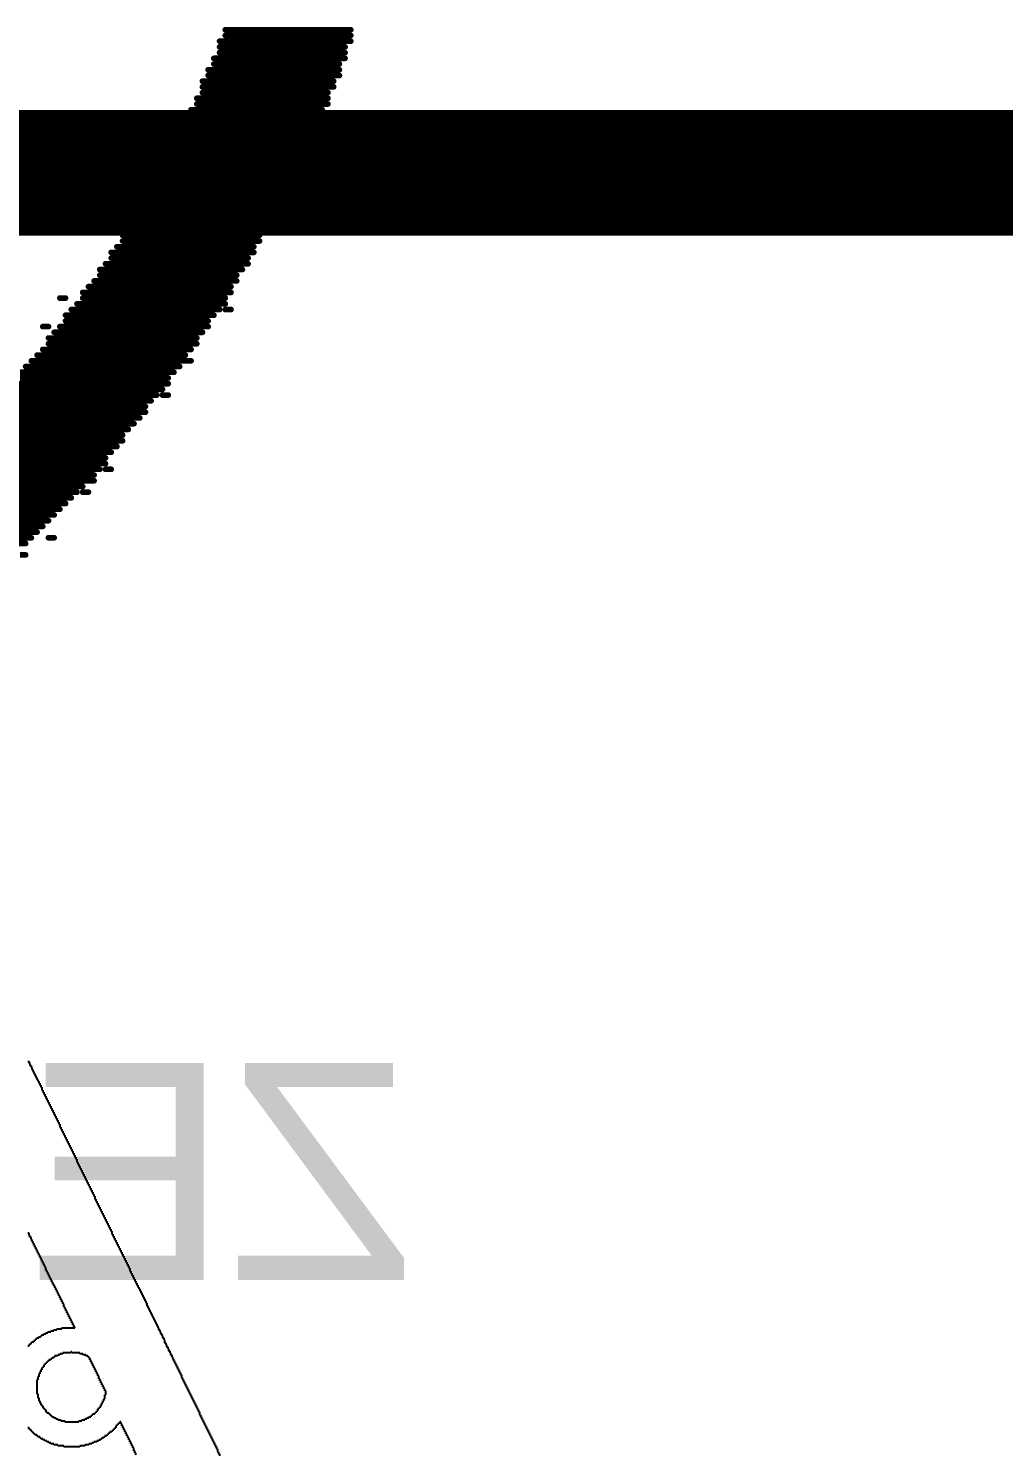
# Model space of a CAD drawing. Header units: inches. Extents: x -0.3 to 9.9, y -0.4 to 5.
# Drawn here: x 2.3385 to 2.5094, y 1.1684 to 1.4182 of the extents above; entities that cross this region are included whole.
import ezdxf

# ---------------------------------------------------------------- set-up
doc = ezdxf.new("R2010")
doc.units = ezdxf.units.IN
doc.header["$MEASUREMENT"] = 0
for name, color, linetype in [('Bottom Overlay', 54, 'Continuous'), ('Top Layer', 1, 'Continuous'), ('Top Overlay', 2, 'Continuous')]:
    doc.layers.add(name, color=color, linetype=linetype)
doc.styles.add('Arial', font='', dxfattribs={"height": 0.2})
doc.styles.get('Arial').set_extended_font_data('Arial')

msp = doc.modelspace()

# ---------------------------------------------------------------- linework, layer by layer
at = {"layer": 'Bottom Overlay', "const_width": 0.001}
for points in [[(2.372, 1.416), (2.395, 1.416)], [(2.373, 1.418), (2.395, 1.418)], [(2.373, 1.417), (2.395, 1.417)], [(2.372, 1.415), (2.394, 1.415)], [(2.372, 1.414), (2.394, 1.414)], [(2.37, 1.411), (2.393, 1.411)], [(2.371, 1.413), (2.394, 1.413)], [(2.371, 1.412), (2.393, 1.412)], [(2.369, 1.409), (2.392, 1.409)], [(2.37, 1.41), (2.393, 1.41)], [(2.368, 1.406), (2.391, 1.406)], [(2.369, 1.408), (2.392, 1.408)], [(2.369, 1.407), (2.391, 1.407)], [(2.367, 1.404), (2.39, 1.404)], [(2.368, 1.405), (2.391, 1.405)], [(2.366, 1.402), (2.389, 1.402)], [(2.366, 1.401), (2.389, 1.401)], [(2.367, 1.403), (2.39, 1.403)], [(2.365, 1.4), (2.388, 1.4)], [(2.365, 1.399), (2.389, 1.399)], [(2.362, 1.398), (2.363, 1.398)], [(2.364, 1.398), (2.387, 1.398)], [(2.364, 1.397), (2.388, 1.397)], [(2.362, 1.394), (2.386, 1.394)], [(2.363, 1.396), (2.386, 1.396)], [(2.363, 1.395), (2.386, 1.395)], [(2.361, 1.392), (2.385, 1.392)], [(2.362, 1.393), (2.385, 1.393)], [(2.358, 1.389), (2.383, 1.389)], [(2.359, 1.391), (2.36, 1.391)], [(2.36, 1.39), (2.384, 1.39)], [(2.361, 1.391), (2.385, 1.391)], [(2.384, 1.389), (2.385, 1.389)], [(2.358, 1.387), (2.382, 1.387)], [(2.359, 1.388), (2.383, 1.388)], [(2.356, 1.384), (2.38, 1.384)], [(2.357, 1.385), (2.381, 1.385)], [(2.358, 1.386), (2.382, 1.386)], [(2.353, 1.383), (2.354, 1.383)], [(2.355, 1.382), (2.379, 1.382)], [(2.356, 1.383), (2.38, 1.383)], [(2.353, 1.379), (2.378, 1.379)], [(2.354, 1.38), (2.378, 1.38)], [(2.355, 1.381), (2.379, 1.381)], [(2.352, 1.377), (2.377, 1.377)], [(2.353, 1.378), (2.377, 1.378)], [(2.35, 1.374), (2.375, 1.374)], [(2.351, 1.376), (2.376, 1.376)], [(2.351, 1.375), (2.375, 1.375)], [(2.348, 1.372), (2.374, 1.372)], [(2.349, 1.373), (2.374, 1.373)], [(2.344, 1.371), (2.345, 1.371)], [(2.346, 1.369), (2.372, 1.369)], [(2.347, 1.37), (2.373, 1.37)], [(2.348, 1.371), (2.373, 1.371)], [(2.373, 1.369), (2.374, 1.369)], [(2.345, 1.368), (2.371, 1.368)], [(2.345, 1.367), (2.37, 1.367)], [(2.341, 1.366), (2.342, 1.366)], [(2.342, 1.364), (2.368, 1.364)], [(2.343, 1.365), (2.369, 1.365)], [(2.344, 1.366), (2.37, 1.366)], [(2.341, 1.362), (2.367, 1.362)], [(2.342, 1.363), (2.368, 1.363)], [(2.338, 1.359), (2.365, 1.359)], [(2.339, 1.36), (2.367, 1.36)], [(2.34, 1.361), (2.366, 1.361)], [(2.337, 1.358), (2.364, 1.358)], [(2.337, 1.357), (2.363, 1.357)], [(2.334, 1.354), (2.361, 1.354)], [(2.335, 1.355), (2.362, 1.355)], [(2.336, 1.356), (2.363, 1.356)], [(2.362, 1.354), (2.363, 1.354)], [(2.332, 1.352), (2.359, 1.352)], [(2.333, 1.353), (2.36, 1.353)], [(2.329, 1.349), (2.357, 1.349)], [(2.33, 1.35), (2.358, 1.35)], [(2.331, 1.351), (2.359, 1.351)], [(2.327, 1.347), (2.355, 1.347)], [(2.328, 1.348), (2.356, 1.348)], [(2.324, 1.344), (2.353, 1.344)], [(2.325, 1.345), (2.354, 1.345)], [(2.326, 1.346), (2.355, 1.346)], [(2.322, 1.342), (2.352, 1.342)], [(2.323, 1.343), (2.352, 1.343)], [(2.319, 1.339), (2.35, 1.339)], [(2.32, 1.34), (2.35, 1.34)], [(2.321, 1.341), (2.351, 1.341)], [(2.352, 1.341), (2.353, 1.341)], [(2.317, 1.337), (2.347, 1.337)], [(2.318, 1.338), (2.348, 1.338)], [(2.348, 1.337), (2.349, 1.337)], [(2.313, 1.334), (2.344, 1.334)], [(2.315, 1.336), (2.346, 1.336)], [(2.315, 1.335), (2.345, 1.335)], [(2.311, 1.332), (2.342, 1.332)], [(2.312, 1.333), (2.343, 1.333)], [(2.307, 1.329), (2.339, 1.329)], [(2.308, 1.33), (2.34, 1.33)], [(2.31, 1.331), (2.341, 1.331)], [(2.342, 1.329), (2.343, 1.329)], [(2.306, 1.328), (2.338, 1.328)], [(2.337, 1.326), (2.338, 1.326)]]:
    msp.add_lwpolyline(points, dxfattribs=at)
at = {"layer": 'Bottom Overlay', "const_width": 0.0005}
for points in [[(2.37175, 1.416, 1), (2.37225, 1.416, 1)], [(2.37275, 1.418, 1), (2.37325, 1.418, 1)], [(2.37275, 1.417, 1), (2.37325, 1.417, 1)], [(2.39475, 1.418, 1), (2.39525, 1.418, 1)], [(2.39475, 1.417, 1), (2.39525, 1.417, 1)], [(2.39475, 1.416, 1), (2.39525, 1.416, 1)], [(2.37175, 1.415, 1), (2.37225, 1.415, 1)], [(2.37175, 1.414, 1), (2.37225, 1.414, 1)], [(2.39375, 1.415, 1), (2.39425, 1.415, 1)], [(2.39375, 1.414, 1), (2.39425, 1.414, 1)], [(2.36975, 1.411, 1), (2.37025, 1.411, 1)], [(2.37075, 1.413, 1), (2.37125, 1.413, 1)], [(2.37075, 1.412, 1), (2.37125, 1.412, 1)], [(2.39275, 1.412, 1), (2.39325, 1.412, 1)], [(2.39275, 1.411, 1), (2.39325, 1.411, 1)], [(2.39375, 1.413, 1), (2.39425, 1.413, 1)], [(2.36875, 1.409, 1), (2.36925, 1.409, 1)], [(2.36975, 1.41, 1), (2.37025, 1.41, 1)], [(2.39175, 1.409, 1), (2.39225, 1.409, 1)], [(2.39275, 1.41, 1), (2.39325, 1.41, 1)], [(2.36775, 1.406, 1), (2.36825, 1.406, 1)], [(2.36875, 1.408, 1), (2.36925, 1.408, 1)], [(2.36875, 1.407, 1), (2.36925, 1.407, 1)], [(2.39075, 1.407, 1), (2.39125, 1.407, 1)], [(2.39075, 1.406, 1), (2.39125, 1.406, 1)], [(2.39175, 1.408, 1), (2.39225, 1.408, 1)], [(2.36675, 1.404, 1), (2.36725, 1.404, 1)], [(2.36775, 1.405, 1), (2.36825, 1.405, 1)], [(2.38975, 1.404, 1), (2.39025, 1.404, 1)], [(2.39075, 1.405, 1), (2.39125, 1.405, 1)], [(2.36575, 1.402, 1), (2.36625, 1.402, 1)], [(2.36575, 1.401, 1), (2.36625, 1.401, 1)], [(2.36675, 1.403, 1), (2.36725, 1.403, 1)], [(2.38875, 1.402, 1), (2.38925, 1.402, 1)], [(2.38875, 1.401, 1), (2.38925, 1.401, 1)], [(2.38975, 1.403, 1), (2.39025, 1.403, 1)], [(2.36475, 1.4, 1), (2.36525, 1.4, 1)], [(2.36475, 1.399, 1), (2.36525, 1.399, 1)], [(2.38775, 1.4, 1), (2.38825, 1.4, 1)], [(2.38875, 1.399, 1), (2.38925, 1.399, 1)], [(2.36175, 1.398, 1), (2.36225, 1.398, 1)], [(2.36275, 1.398, 1), (2.36325, 1.398, 1)], [(2.36375, 1.398, 1), (2.36425, 1.398, 1)], [(2.36375, 1.397, 1), (2.36425, 1.397, 1)], [(2.38675, 1.398, 1), (2.38725, 1.398, 1)], [(2.38775, 1.397, 1), (2.38825, 1.397, 1)], [(2.36175, 1.394, 1), (2.36225, 1.394, 1)], [(2.36275, 1.396, 1), (2.36325, 1.396, 1)], [(2.36275, 1.395, 1), (2.36325, 1.395, 1)], [(2.38575, 1.396, 1), (2.38625, 1.396, 1)], [(2.38575, 1.395, 1), (2.38625, 1.395, 1)], [(2.38575, 1.394, 1), (2.38625, 1.394, 1)], [(2.36075, 1.392, 1), (2.36125, 1.392, 1)], [(2.36175, 1.393, 1), (2.36225, 1.393, 1)], [(2.38475, 1.393, 1), (2.38525, 1.393, 1)], [(2.38475, 1.392, 1), (2.38525, 1.392, 1)], [(2.35775, 1.389, 1), (2.35825, 1.389, 1)], [(2.35875, 1.391, 1), (2.35925, 1.391, 1)], [(2.35975, 1.391, 1), (2.36025, 1.391, 1)], [(2.35975, 1.39, 1), (2.36025, 1.39, 1)], [(2.36075, 1.391, 1), (2.36125, 1.391, 1)], [(2.38275, 1.389, 1), (2.38325, 1.389, 1)], [(2.38375, 1.39, 1), (2.38425, 1.39, 1)], [(2.38375, 1.389, 1), (2.38425, 1.389, 1)], [(2.38475, 1.391, 1), (2.38525, 1.391, 1)], [(2.38475, 1.389, 1), (2.38525, 1.389, 1)], [(2.35775, 1.387, 1), (2.35825, 1.387, 1)], [(2.35875, 1.388, 1), (2.35925, 1.388, 1)], [(2.38175, 1.387, 1), (2.38225, 1.387, 1)], [(2.38275, 1.388, 1), (2.38325, 1.388, 1)], [(2.35575, 1.384, 1), (2.35625, 1.384, 1)], [(2.35675, 1.385, 1), (2.35725, 1.385, 1)], [(2.35775, 1.386, 1), (2.35825, 1.386, 1)], [(2.37975, 1.384, 1), (2.38025, 1.384, 1)], [(2.38075, 1.385, 1), (2.38125, 1.385, 1)], [(2.38175, 1.386, 1), (2.38225, 1.386, 1)], [(2.35275, 1.383, 1), (2.35325, 1.383, 1)], [(2.35375, 1.383, 1), (2.35425, 1.383, 1)], [(2.35475, 1.382, 1), (2.35525, 1.382, 1)], [(2.35575, 1.383, 1), (2.35625, 1.383, 1)], [(2.37875, 1.382, 1), (2.37925, 1.382, 1)], [(2.37975, 1.383, 1), (2.38025, 1.383, 1)], [(2.35275, 1.379, 1), (2.35325, 1.379, 1)], [(2.35375, 1.38, 1), (2.35425, 1.38, 1)], [(2.35475, 1.381, 1), (2.35525, 1.381, 1)], [(2.37775, 1.38, 1), (2.37825, 1.38, 1)], [(2.37775, 1.379, 1), (2.37825, 1.379, 1)], [(2.37875, 1.381, 1), (2.37925, 1.381, 1)], [(2.35175, 1.377, 1), (2.35225, 1.377, 1)], [(2.35275, 1.378, 1), (2.35325, 1.378, 1)], [(2.37675, 1.378, 1), (2.37725, 1.378, 1)], [(2.37675, 1.377, 1), (2.37725, 1.377, 1)], [(2.34975, 1.374, 1), (2.35025, 1.374, 1)], [(2.35075, 1.376, 1), (2.35125, 1.376, 1)], [(2.35075, 1.375, 1), (2.35125, 1.375, 1)], [(2.37475, 1.375, 1), (2.37525, 1.375, 1)], [(2.37475, 1.374, 1), (2.37525, 1.374, 1)], [(2.37575, 1.376, 1), (2.37625, 1.376, 1)], [(2.34775, 1.372, 1), (2.34825, 1.372, 1)], [(2.34875, 1.373, 1), (2.34925, 1.373, 1)], [(2.37375, 1.373, 1), (2.37425, 1.373, 1)], [(2.37375, 1.372, 1), (2.37425, 1.372, 1)], [(2.34375, 1.371, 1), (2.34425, 1.371, 1)], [(2.34475, 1.371, 1), (2.34525, 1.371, 1)], [(2.34575, 1.369, 1), (2.34625, 1.369, 1)], [(2.34675, 1.37, 1), (2.34725, 1.37, 1)], [(2.34775, 1.371, 1), (2.34825, 1.371, 1)], [(2.37175, 1.369, 1), (2.37225, 1.369, 1)], [(2.37275, 1.371, 1), (2.37325, 1.371, 1)], [(2.37275, 1.37, 1), (2.37325, 1.37, 1)], [(2.37275, 1.369, 1), (2.37325, 1.369, 1)], [(2.37375, 1.369, 1), (2.37425, 1.369, 1)], [(2.34475, 1.368, 1), (2.34525, 1.368, 1)], [(2.34475, 1.367, 1), (2.34525, 1.367, 1)], [(2.36975, 1.367, 1), (2.37025, 1.367, 1)], [(2.37075, 1.368, 1), (2.37125, 1.368, 1)], [(2.34075, 1.366, 1), (2.34125, 1.366, 1)], [(2.34175, 1.366, 1), (2.34225, 1.366, 1)], [(2.34175, 1.364, 1), (2.34225, 1.364, 1)], [(2.34275, 1.365, 1), (2.34325, 1.365, 1)], [(2.34375, 1.366, 1), (2.34425, 1.366, 1)], [(2.36775, 1.364, 1), (2.36825, 1.364, 1)], [(2.36875, 1.365, 1), (2.36925, 1.365, 1)], [(2.36975, 1.366, 1), (2.37025, 1.366, 1)], [(2.34075, 1.362, 1), (2.34125, 1.362, 1)], [(2.34175, 1.363, 1), (2.34225, 1.363, 1)], [(2.36675, 1.362, 1), (2.36725, 1.362, 1)], [(2.36775, 1.363, 1), (2.36825, 1.363, 1)], [(2.33775, 1.359, 1), (2.33825, 1.359, 1)], [(2.33875, 1.36, 1), (2.33925, 1.36, 1)], [(2.33975, 1.361, 1), (2.34025, 1.361, 1)], [(2.36475, 1.359, 1), (2.36525, 1.359, 1)], [(2.36575, 1.361, 1), (2.36625, 1.361, 1)], [(2.36675, 1.36, 1), (2.36725, 1.36, 1)], [(2.36275, 1.357, 1), (2.36325, 1.357, 1)], [(2.36375, 1.358, 1), (2.36425, 1.358, 1)], [(2.36075, 1.354, 1), (2.36125, 1.354, 1)], [(2.36175, 1.355, 1), (2.36225, 1.355, 1)], [(2.36175, 1.354, 1), (2.36225, 1.354, 1)], [(2.36275, 1.356, 1), (2.36325, 1.356, 1)], [(2.36275, 1.354, 1), (2.36325, 1.354, 1)], [(2.35875, 1.352, 1), (2.35925, 1.352, 1)], [(2.35975, 1.353, 1), (2.36025, 1.353, 1)], [(2.35675, 1.349, 1), (2.35725, 1.349, 1)], [(2.35775, 1.35, 1), (2.35825, 1.35, 1)], [(2.35875, 1.351, 1), (2.35925, 1.351, 1)], [(2.35475, 1.347, 1), (2.35525, 1.347, 1)], [(2.35575, 1.348, 1), (2.35625, 1.348, 1)], [(2.35275, 1.344, 1), (2.35325, 1.344, 1)], [(2.35375, 1.345, 1), (2.35425, 1.345, 1)], [(2.35475, 1.346, 1), (2.35525, 1.346, 1)], [(2.35175, 1.343, 1), (2.35225, 1.343, 1)], [(2.35175, 1.342, 1), (2.35225, 1.342, 1)], [(2.34975, 1.34, 1), (2.35025, 1.34, 1)], [(2.34975, 1.339, 1), (2.35025, 1.339, 1)], [(2.35075, 1.341, 1), (2.35125, 1.341, 1)], [(2.35175, 1.341, 1), (2.35225, 1.341, 1)], [(2.35275, 1.341, 1), (2.35325, 1.341, 1)], [(2.34675, 1.337, 1), (2.34725, 1.337, 1)], [(2.34775, 1.338, 1), (2.34825, 1.338, 1)], [(2.34775, 1.337, 1), (2.34825, 1.337, 1)], [(2.34875, 1.337, 1), (2.34925, 1.337, 1)], [(2.34375, 1.334, 1), (2.34425, 1.334, 1)], [(2.34475, 1.335, 1), (2.34525, 1.335, 1)], [(2.34575, 1.336, 1), (2.34625, 1.336, 1)], [(2.34175, 1.332, 1), (2.34225, 1.332, 1)], [(2.34275, 1.333, 1), (2.34325, 1.333, 1)], [(2.33875, 1.329, 1), (2.33925, 1.329, 1)], [(2.33975, 1.33, 1), (2.34025, 1.33, 1)], [(2.34075, 1.331, 1), (2.34125, 1.331, 1)], [(2.34175, 1.329, 1), (2.34225, 1.329, 1)], [(2.34275, 1.329, 1), (2.34325, 1.329, 1)], [(2.33775, 1.328, 1), (2.33825, 1.328, 1)], [(2.33775, 1.326, 1), (2.33825, 1.326, 1)]]:
    msp.add_lwpolyline(points, format="xyb", close=True, dxfattribs=at)
at = {"layer": 'Top Layer', "const_width": 0.022}
msp.add_lwpolyline([(2.21782, 1.39295), (2.545, 1.39295)], dxfattribs=at)
at = {"layer": 'Top Overlay'}
for p, q in [((2.33841, 1.23727), (2.33859, 1.23727)), ((2.33859, 1.23727), (2.33859, 1.23692)), ((2.33859, 1.23692), (2.33876, 1.23692)), ((2.33876, 1.23692), (2.33876, 1.23657)), ((2.33876, 1.23657), (2.33894, 1.23657)), ((2.33894, 1.23657), (2.33894, 1.23622)), ((2.33894, 1.23622), (2.33911, 1.23622)), ((2.33911, 1.23622), (2.33911, 1.23587)), ((2.33911, 1.23587), (2.33928, 1.23587)), ((2.33928, 1.23587), (2.33928, 1.23552)), ((2.33928, 1.23552), (2.33946, 1.23552)), ((2.33946, 1.23552), (2.33946, 1.23517)), ((2.33946, 1.23517), (2.33963, 1.23517)), ((2.33963, 1.23517), (2.33963, 1.23482)), ((2.33963, 1.23482), (2.33981, 1.23482)), ((2.33981, 1.23482), (2.33981, 1.23447)), ((2.33981, 1.23447), (2.33998, 1.23447)), ((2.33998, 1.23447), (2.33998, 1.23412)), ((2.33998, 1.23412), (2.34016, 1.23412)), ((2.34016, 1.23412), (2.34016, 1.23378)), ((2.34016, 1.23378), (2.34033, 1.23378)), ((2.34033, 1.23378), (2.34033, 1.23343)), ((2.34033, 1.23343), (2.34051, 1.23343)), ((2.34051, 1.23343), (2.34051, 1.23308)), ((2.34051, 1.23308), (2.34068, 1.23308)), ((2.34068, 1.23308), (2.34068, 1.23273)), ((2.34068, 1.23273), (2.34086, 1.23273)), ((2.34086, 1.23273), (2.34086, 1.2322)), ((2.34086, 1.2322), (2.34103, 1.2322)), ((2.34103, 1.2322), (2.34103, 1.23185)), ((2.34103, 1.23185), (2.34121, 1.23185)), ((2.34121, 1.23185), (2.34121, 1.2315)), ((2.34121, 1.2315), (2.34138, 1.2315)), ((2.34138, 1.2315), (2.34138, 1.23115)), ((2.34138, 1.23115), (2.34156, 1.23115)), ((2.34156, 1.23115), (2.34156, 1.2308)), ((2.34156, 1.2308), (2.34173, 1.2308)), ((2.34173, 1.2308), (2.34173, 1.23045)), ((2.34173, 1.23045), (2.34191, 1.23045)), ((2.34191, 1.23045), (2.34191, 1.2301)), ((2.34191, 1.2301), (2.34208, 1.2301)), ((2.34208, 1.2301), (2.34208, 1.22975)), ((2.34208, 1.22975), (2.34226, 1.22975)), ((2.34226, 1.22975), (2.34226, 1.2294)), ((2.34226, 1.2294), (2.34243, 1.2294)), ((2.34243, 1.2294), (2.34243, 1.22905)), ((2.34243, 1.22905), (2.34261, 1.22905)), ((2.34261, 1.22905), (2.34261, 1.2287)), ((2.34261, 1.2287), (2.34278, 1.2287)), ((2.34278, 1.2287), (2.34278, 1.22835)), ((2.34278, 1.22835), (2.34296, 1.22835)), ((2.34296, 1.22835), (2.34296, 1.228)), ((2.34296, 1.228), (2.34313, 1.228)), ((2.34313, 1.228), (2.34313, 1.22765)), ((2.34313, 1.22765), (2.34331, 1.22765)), ((2.34331, 1.22765), (2.34331, 1.2273)), ((2.34331, 1.2273), (2.34348, 1.2273)), ((2.34348, 1.2273), (2.34348, 1.22695)), ((2.34348, 1.22695), (2.34366, 1.22695)), ((2.34366, 1.22695), (2.34366, 1.2266)), ((2.34366, 1.2266), (2.34383, 1.2266)), ((2.34383, 1.2266), (2.34383, 1.22625)), ((2.34383, 1.22625), (2.34401, 1.22625)), ((2.34401, 1.22625), (2.34401, 1.22573)), ((2.34401, 1.22573), (2.34418, 1.22573)), ((2.34418, 1.22573), (2.34418, 1.22538)), ((2.34418, 1.22538), (2.34436, 1.22538)), ((2.34436, 1.22538), (2.34436, 1.22503)), ((2.34436, 1.22503), (2.34453, 1.22503)), ((2.34453, 1.22503), (2.34453, 1.22468)), ((2.34453, 1.22468), (2.34471, 1.22468)), ((2.34471, 1.22468), (2.34471, 1.22433)), ((2.34471, 1.22433), (2.34488, 1.22433)), ((2.34488, 1.22433), (2.34488, 1.22398)), ((2.34488, 1.22398), (2.34506, 1.22398)), ((2.34506, 1.22398), (2.34506, 1.22363)), ((2.34506, 1.22363), (2.34523, 1.22363)), ((2.34523, 1.22363), (2.34523, 1.22328)), ((2.34523, 1.22328), (2.34541, 1.22328)), ((2.34541, 1.22328), (2.34541, 1.22293)), ((2.34541, 1.22293), (2.34558, 1.22293)), ((2.34558, 1.22293), (2.34558, 1.22258)), ((2.34558, 1.22258), (2.34576, 1.22258)), ((2.34576, 1.22258), (2.34576, 1.22223)), ((2.34576, 1.22223), (2.34593, 1.22223)), ((2.34593, 1.22223), (2.34593, 1.22188)), ((2.34593, 1.22188), (2.34611, 1.22188)), ((2.34611, 1.22188), (2.34611, 1.22153)), ((2.34611, 1.22153), (2.34628, 1.22153)), ((2.34628, 1.22153), (2.34628, 1.22118)), ((2.34628, 1.22118), (2.34646, 1.22118)), ((2.34646, 1.22118), (2.34646, 1.22083)), ((2.34646, 1.22083), (2.34663, 1.22083)), ((2.34663, 1.22083), (2.34663, 1.22048)), ((2.34663, 1.22048), (2.34681, 1.22048)), ((2.34681, 1.22048), (2.34681, 1.22013)), ((2.34681, 1.22013), (2.34698, 1.22013)), ((2.34698, 1.22013), (2.34698, 1.21961)), ((2.34698, 1.21961), (2.34716, 1.21961)), ((2.34716, 1.21961), (2.34716, 1.21926)), ((2.34716, 1.21926), (2.34733, 1.21926)), ((2.34733, 1.21926), (2.34733, 1.21891)), ((2.34733, 1.21891), (2.34751, 1.21891)), ((2.34751, 1.21891), (2.34751, 1.21856)), ((2.34751, 1.21856), (2.34768, 1.21856)), ((2.34768, 1.21856), (2.34768, 1.21821)), ((2.34768, 1.21821), (2.34786, 1.21821)), ((2.34786, 1.21821), (2.34786, 1.21786)), ((2.34786, 1.21786), (2.34803, 1.21786)), ((2.34803, 1.21786), (2.34803, 1.21751)), ((2.34803, 1.21751), (2.3482, 1.21751)), ((2.3482, 1.21751), (2.3482, 1.21716)), ((2.3482, 1.21716), (2.34838, 1.21716)), ((2.34838, 1.21716), (2.34838, 1.21681)), ((2.34838, 1.21681), (2.34855, 1.21681)), ((2.34855, 1.21681), (2.34855, 1.21646)), ((2.34855, 1.21646), (2.34873, 1.21646)), ((2.34873, 1.21646), (2.34873, 1.21611)), ((2.34873, 1.21611), (2.3489, 1.21611)), ((2.3489, 1.21611), (2.3489, 1.21576)), ((2.3489, 1.21576), (2.34908, 1.21576)), ((2.34908, 1.21576), (2.34908, 1.21541)), ((2.34908, 1.21541), (2.34925, 1.21541)), ((2.34925, 1.21541), (2.34925, 1.21506)), ((2.34925, 1.21506), (2.34943, 1.21506)), ((2.34943, 1.21506), (2.34943, 1.21471)), ((2.34943, 1.21471), (2.3496, 1.21471)), ((2.3496, 1.21471), (2.3496, 1.21436)), ((2.3496, 1.21436), (2.34978, 1.21436)), ((2.34978, 1.21436), (2.34978, 1.21401)), ((2.34978, 1.21401), (2.34995, 1.21401)), ((2.34995, 1.21401), (2.34995, 1.21366)), ((2.34995, 1.21366), (2.35013, 1.21366)), ((2.35013, 1.21366), (2.35013, 1.21314)), ((2.35013, 1.21314), (2.3503, 1.21314)), ((2.3503, 1.21314), (2.3503, 1.21279)), ((2.3503, 1.21279), (2.35048, 1.21279)), ((2.35048, 1.21279), (2.35048, 1.21244)), ((2.35048, 1.21244), (2.35065, 1.21244)), ((2.35065, 1.21244), (2.35065, 1.21209)), ((2.35065, 1.21209), (2.35083, 1.21209)), ((2.35083, 1.21209), (2.35083, 1.21174)), ((2.35083, 1.21174), (2.351, 1.21174)), ((2.351, 1.21174), (2.351, 1.21139)), ((2.351, 1.21139), (2.35118, 1.21139)), ((2.35118, 1.21139), (2.35118, 1.21104)), ((2.35118, 1.21104), (2.35135, 1.21104)), ((2.35135, 1.21104), (2.35135, 1.21069)), ((2.35135, 1.21069), (2.35153, 1.21069)), ((2.35153, 1.21069), (2.35153, 1.21034)), ((2.35153, 1.21034), (2.3517, 1.21034)), ((2.3517, 1.21034), (2.3517, 1.20999)), ((2.3517, 1.20999), (2.35188, 1.20999)), ((2.35188, 1.20999), (2.35188, 1.20964)), ((2.35188, 1.20964), (2.35205, 1.20964)), ((2.35205, 1.20964), (2.35205, 1.20929)), ((2.35205, 1.20929), (2.35223, 1.20929)), ((2.35223, 1.20929), (2.35223, 1.20894)), ((2.33859, 1.20719), (2.33841, 1.20719)), ((2.33859, 1.20684), (2.33859, 1.20719)), ((2.33876, 1.20684), (2.33859, 1.20684)), ((2.33876, 1.20649), (2.33876, 1.20684)), ((2.35223, 1.20894), (2.3524, 1.20894)), ((2.3524, 1.20894), (2.3524, 1.20859)), ((2.3524, 1.20859), (2.35258, 1.20859)), ((2.35258, 1.20859), (2.35258, 1.20824)), ((2.35258, 1.20824), (2.35275, 1.20824)), ((2.35275, 1.20824), (2.35275, 1.20789)), ((2.35275, 1.20789), (2.35293, 1.20789)), ((2.35293, 1.20789), (2.35293, 1.20754)), ((2.35293, 1.20754), (2.3531, 1.20754)), ((2.3531, 1.20754), (2.3531, 1.20701)), ((2.3531, 1.20701), (2.35328, 1.20701)), ((2.35328, 1.20701), (2.35328, 1.20667)), ((2.35328, 1.20667), (2.35345, 1.20667)), ((2.35345, 1.20667), (2.35345, 1.20632)), ((2.33894, 1.20649), (2.33876, 1.20649)), ((2.33894, 1.20614), (2.33894, 1.20649)), ((2.33911, 1.20614), (2.33894, 1.20614)), ((2.33911, 1.20579), (2.33911, 1.20614)), ((2.33928, 1.20579), (2.33911, 1.20579)), ((2.33928, 1.20544), (2.33928, 1.20579)), ((2.33946, 1.20544), (2.33928, 1.20544)), ((2.33946, 1.20509), (2.33946, 1.20544)), ((2.33963, 1.20509), (2.33946, 1.20509)), ((2.33963, 1.20474), (2.33963, 1.20509)), ((2.33981, 1.20474), (2.33963, 1.20474)), ((2.33981, 1.20439), (2.33981, 1.20474)), ((2.33998, 1.20439), (2.33981, 1.20439)), ((2.33998, 1.20404), (2.33998, 1.20439)), ((2.35345, 1.20632), (2.35363, 1.20632)), ((2.35363, 1.20632), (2.35363, 1.20597)), ((2.35363, 1.20597), (2.3538, 1.20597)), ((2.3538, 1.20597), (2.3538, 1.20562)), ((2.3538, 1.20562), (2.35398, 1.20562)), ((2.35398, 1.20562), (2.35398, 1.20527)), ((2.35398, 1.20527), (2.35415, 1.20527)), ((2.35415, 1.20527), (2.35415, 1.20492)), ((2.35415, 1.20492), (2.35433, 1.20492)), ((2.35433, 1.20492), (2.35433, 1.20457)), ((2.35433, 1.20457), (2.3545, 1.20457)), ((2.3545, 1.20457), (2.3545, 1.20422)), ((2.3545, 1.20422), (2.35468, 1.20422)), ((2.35468, 1.20422), (2.35468, 1.20387)), ((2.34016, 1.20404), (2.33998, 1.20404)), ((2.34016, 1.20369), (2.34016, 1.20404)), ((2.34033, 1.20369), (2.34016, 1.20369)), ((2.34033, 1.20334), (2.34033, 1.20369)), ((2.34051, 1.20334), (2.34033, 1.20334)), ((2.34051, 1.20299), (2.34051, 1.20334)), ((2.34068, 1.20299), (2.34051, 1.20299)), ((2.34068, 1.20264), (2.34068, 1.20299)), ((2.34086, 1.20264), (2.34068, 1.20264)), ((2.34086, 1.20229), (2.34086, 1.20264)), ((2.34103, 1.20229), (2.34086, 1.20229)), ((2.34103, 1.20194), (2.34103, 1.20229)), ((2.34121, 1.20194), (2.34103, 1.20194)), ((2.34121, 1.20159), (2.34121, 1.20194)), ((2.35468, 1.20387), (2.35485, 1.20387)), ((2.35485, 1.20387), (2.35485, 1.20352)), ((2.35485, 1.20352), (2.35503, 1.20352)), ((2.35503, 1.20352), (2.35503, 1.20317)), ((2.35503, 1.20317), (2.3552, 1.20317)), ((2.3552, 1.20317), (2.3552, 1.20282)), ((2.3552, 1.20282), (2.35538, 1.20282)), ((2.35538, 1.20282), (2.35538, 1.20247)), ((2.35538, 1.20247), (2.35555, 1.20247)), ((2.35555, 1.20247), (2.35555, 1.20212)), ((2.35555, 1.20212), (2.35573, 1.20212)), ((2.35573, 1.20212), (2.35573, 1.20177)), ((2.35573, 1.20177), (2.3559, 1.20177)), ((2.3559, 1.20177), (2.3559, 1.20142)), ((2.34138, 1.20159), (2.34121, 1.20159)), ((2.34138, 1.20124), (2.34138, 1.20159)), ((2.34156, 1.20124), (2.34138, 1.20124)), ((2.34156, 1.20072), (2.34156, 1.20124)), ((2.34173, 1.20072), (2.34156, 1.20072)), ((2.34173, 1.20037), (2.34173, 1.20072)), ((2.34191, 1.20037), (2.34173, 1.20037)), ((2.34191, 1.20002), (2.34191, 1.20037)), ((2.34208, 1.20002), (2.34191, 1.20002)), ((2.34208, 1.19967), (2.34208, 1.20002)), ((2.34226, 1.19967), (2.34208, 1.19967)), ((2.34226, 1.19932), (2.34226, 1.19967)), ((2.34243, 1.19932), (2.34226, 1.19932)), ((2.34243, 1.19897), (2.34243, 1.19932)), ((2.3559, 1.20142), (2.35608, 1.20142)), ((2.35608, 1.20142), (2.35608, 1.20107)), ((2.35608, 1.20107), (2.35625, 1.20107)), ((2.35625, 1.20107), (2.35625, 1.20054)), ((2.35625, 1.20054), (2.35643, 1.20054)), ((2.35643, 1.20054), (2.35643, 1.20019)), ((2.35643, 1.20019), (2.3566, 1.20019)), ((2.3566, 1.20019), (2.3566, 1.19984)), ((2.3566, 1.19984), (2.35678, 1.19984)), ((2.35678, 1.19984), (2.35678, 1.19949)), ((2.35678, 1.19949), (2.35695, 1.19949)), ((2.35695, 1.19949), (2.35695, 1.19914)), ((2.35695, 1.19914), (2.35712, 1.19914)), ((2.35712, 1.19914), (2.35712, 1.19879)), ((2.34261, 1.19897), (2.34243, 1.19897)), ((2.34261, 1.19862), (2.34261, 1.19897)), ((2.34278, 1.19862), (2.34261, 1.19862)), ((2.34278, 1.19827), (2.34278, 1.19862)), ((2.34296, 1.19827), (2.34278, 1.19827)), ((2.34296, 1.19792), (2.34296, 1.19827)), ((2.34313, 1.19792), (2.34296, 1.19792)), ((2.34313, 1.19757), (2.34313, 1.19792)), ((2.34331, 1.19757), (2.34313, 1.19757)), ((2.34331, 1.19722), (2.34331, 1.19757)), ((2.34348, 1.19722), (2.34331, 1.19722)), ((2.34348, 1.19687), (2.34348, 1.19722)), ((2.34366, 1.19687), (2.34348, 1.19687)), ((2.34366, 1.19652), (2.34366, 1.19687)), ((2.35712, 1.19879), (2.3573, 1.19879)), ((2.3573, 1.19879), (2.3573, 1.19844)), ((2.3573, 1.19844), (2.35747, 1.19844)), ((2.35747, 1.19844), (2.35747, 1.19809)), ((2.35747, 1.19809), (2.35765, 1.19809)), ((2.35765, 1.19809), (2.35765, 1.19774)), ((2.35765, 1.19774), (2.35782, 1.19774)), ((2.35782, 1.19774), (2.35782, 1.1974)), ((2.35782, 1.1974), (2.358, 1.1974)), ((2.358, 1.1974), (2.358, 1.19705)), ((2.358, 1.19705), (2.35817, 1.19705)), ((2.35817, 1.19705), (2.35817, 1.1967)), ((2.35817, 1.1967), (2.35835, 1.1967)), ((2.35835, 1.1967), (2.35835, 1.19635)), ((2.34383, 1.19652), (2.34366, 1.19652)), ((2.34383, 1.19617), (2.34383, 1.19652)), ((2.34401, 1.19617), (2.34383, 1.19617)), ((2.34401, 1.19582), (2.34401, 1.19617)), ((2.34418, 1.19582), (2.34401, 1.19582)), ((2.34418, 1.19547), (2.34418, 1.19582)), ((2.34436, 1.19547), (2.34418, 1.19547)), ((2.34436, 1.19512), (2.34436, 1.19547)), ((2.34453, 1.19512), (2.34436, 1.19512)), ((2.34453, 1.19477), (2.34453, 1.19512)), ((2.34471, 1.19477), (2.34453, 1.19477)), ((2.34471, 1.19425), (2.34471, 1.19477)), ((2.34488, 1.19425), (2.34471, 1.19425)), ((2.34488, 1.1939), (2.34488, 1.19425)), ((2.35835, 1.19635), (2.35852, 1.19635)), ((2.35852, 1.19635), (2.35852, 1.196)), ((2.35852, 1.196), (2.3587, 1.196)), ((2.3587, 1.196), (2.3587, 1.19565)), ((2.3587, 1.19565), (2.35887, 1.19565)), ((2.35887, 1.19565), (2.35887, 1.1953)), ((2.35887, 1.1953), (2.35905, 1.1953)), ((2.35905, 1.1953), (2.35905, 1.19495)), ((2.35905, 1.19495), (2.35922, 1.19495)), ((2.35922, 1.19495), (2.35922, 1.19442)), ((2.35922, 1.19442), (2.3594, 1.19442)), ((2.3594, 1.19442), (2.3594, 1.19407)), ((2.34506, 1.1939), (2.34488, 1.1939)), ((2.34506, 1.19355), (2.34506, 1.1939)), ((2.34523, 1.19355), (2.34506, 1.19355)), ((2.34523, 1.1932), (2.34523, 1.19355)), ((2.34541, 1.1932), (2.34523, 1.1932)), ((2.34541, 1.19285), (2.34541, 1.1932)), ((2.34558, 1.19285), (2.34541, 1.19285)), ((2.34558, 1.1925), (2.34558, 1.19285)), ((2.34576, 1.1925), (2.34558, 1.1925)), ((2.34576, 1.19215), (2.34576, 1.1925)), ((2.34593, 1.19215), (2.34576, 1.19215)), ((2.34593, 1.1918), (2.34593, 1.19215)), ((2.34611, 1.1918), (2.34593, 1.1918)), ((2.34611, 1.19145), (2.34611, 1.1918)), ((2.3594, 1.19407), (2.35957, 1.19407)), ((2.35957, 1.19407), (2.35957, 1.19372)), ((2.35957, 1.19372), (2.35975, 1.19372)), ((2.35975, 1.19372), (2.35975, 1.19337)), ((2.35975, 1.19337), (2.35992, 1.19337)), ((2.35992, 1.19337), (2.35992, 1.19302)), ((2.35992, 1.19302), (2.3601, 1.19302)), ((2.3601, 1.19302), (2.3601, 1.19267)), ((2.3601, 1.19267), (2.36027, 1.19267)), ((2.36027, 1.19267), (2.36027, 1.19232)), ((2.36027, 1.19232), (2.36045, 1.19232)), ((2.36045, 1.19232), (2.36045, 1.19197)), ((2.36045, 1.19197), (2.36062, 1.19197)), ((2.36062, 1.19197), (2.36062, 1.19162)), ((2.34068, 1.189), (2.34068, 1.18917)), ((2.34068, 1.18917), (2.34086, 1.18917)), ((2.34086, 1.18917), (2.34086, 1.18935)), ((2.34086, 1.18935), (2.34121, 1.18935)), ((2.34121, 1.18935), (2.34121, 1.18952)), ((2.34121, 1.18952), (2.34156, 1.18952)), ((2.34156, 1.18952), (2.34156, 1.1897)), ((2.34156, 1.1897), (2.34191, 1.1897)), ((2.34191, 1.1897), (2.34191, 1.18987)), ((2.34191, 1.18987), (2.34243, 1.18987)), ((2.34243, 1.18987), (2.34243, 1.19005)), ((2.34243, 1.19005), (2.34296, 1.19005)), ((2.34296, 1.19005), (2.34296, 1.19022)), ((2.34296, 1.19022), (2.34348, 1.19022)), ((2.34348, 1.19022), (2.34348, 1.1904)), ((2.34348, 1.1904), (2.34436, 1.1904)), ((2.34436, 1.1904), (2.34436, 1.19057)), ((2.34436, 1.19057), (2.34663, 1.19057)), ((2.34628, 1.19145), (2.34611, 1.19145)), ((2.34628, 1.1911), (2.34628, 1.19145)), ((2.34646, 1.1911), (2.34628, 1.1911)), ((2.34646, 1.19075), (2.34646, 1.1911)), ((2.34663, 1.19075), (2.34646, 1.19075)), ((2.34663, 1.19057), (2.34663, 1.19075)), ((2.36062, 1.19162), (2.3608, 1.19162)), ((2.3608, 1.19162), (2.3608, 1.19127)), ((2.3608, 1.19127), (2.36097, 1.19127)), ((2.36097, 1.19127), (2.36097, 1.19092)), ((2.36097, 1.19092), (2.36115, 1.19092)), ((2.36115, 1.19092), (2.36115, 1.19057)), ((2.36115, 1.19057), (2.36132, 1.19057)), ((2.36132, 1.19057), (2.36132, 1.19022)), ((2.36132, 1.19022), (2.3615, 1.19022)), ((2.3615, 1.19022), (2.3615, 1.18987)), ((2.3615, 1.18987), (2.36167, 1.18987)), ((2.36167, 1.18987), (2.36167, 1.18952)), ((2.36167, 1.18952), (2.36185, 1.18952)), ((2.36185, 1.18952), (2.36185, 1.18917)), ((2.36185, 1.18917), (2.36202, 1.18917)), ((2.36202, 1.18917), (2.36202, 1.18882)), ((2.33841, 1.18743), (2.33859, 1.18743)), ((2.33859, 1.18743), (2.33859, 1.1876)), ((2.33859, 1.1876), (2.33876, 1.1876)), ((2.33876, 1.1876), (2.33876, 1.18778)), ((2.33876, 1.18778), (2.33894, 1.18778)), ((2.33894, 1.18778), (2.33894, 1.18795)), ((2.33894, 1.18795), (2.33911, 1.18795)), ((2.33911, 1.18795), (2.33911, 1.18813)), ((2.33911, 1.18813), (2.33946, 1.18813)), ((2.33946, 1.18813), (2.33946, 1.1883)), ((2.33946, 1.1883), (2.33963, 1.1883)), ((2.33963, 1.1883), (2.33963, 1.18847)), ((2.33963, 1.18847), (2.33981, 1.18847)), ((2.33981, 1.18847), (2.33981, 1.18865)), ((2.33981, 1.18865), (2.33998, 1.18865)), ((2.33998, 1.18865), (2.33998, 1.18882)), ((2.33998, 1.18882), (2.34033, 1.18882)), ((2.34033, 1.18882), (2.34033, 1.189)), ((2.34033, 1.189), (2.34068, 1.189)), ((2.36202, 1.18882), (2.3622, 1.18882)), ((2.3622, 1.18882), (2.3622, 1.18847)), ((2.3622, 1.18847), (2.36237, 1.18847)), ((2.36237, 1.18847), (2.36237, 1.18795)), ((2.36237, 1.18795), (2.36255, 1.18795)), ((2.36255, 1.18795), (2.36255, 1.1876)), ((2.36255, 1.1876), (2.36272, 1.1876)), ((2.36272, 1.1876), (2.36272, 1.18725)), ((2.36272, 1.18725), (2.3629, 1.18725)), ((2.3629, 1.18725), (2.3629, 1.1869)), ((2.3629, 1.1869), (2.36307, 1.1869)), ((2.36307, 1.1869), (2.36307, 1.18655)), ((2.34156, 1.18428), (2.34138, 1.18428)), ((2.34138, 1.18428), (2.34138, 1.1841)), ((2.34173, 1.18445), (2.34156, 1.18445)), ((2.34156, 1.18445), (2.34156, 1.18428)), ((2.34191, 1.18463), (2.34173, 1.18463)), ((2.34173, 1.18463), (2.34173, 1.18445)), ((2.34208, 1.1848), (2.34191, 1.1848)), ((2.34191, 1.1848), (2.34191, 1.18463)), ((2.34243, 1.18498), (2.34208, 1.18498)), ((2.34208, 1.18498), (2.34208, 1.1848)), ((2.34261, 1.18515), (2.34243, 1.18515)), ((2.34243, 1.18515), (2.34243, 1.18498)), ((2.34296, 1.18533), (2.34261, 1.18533)), ((2.34261, 1.18533), (2.34261, 1.18515)), ((2.34313, 1.1855), (2.34296, 1.1855)), ((2.34296, 1.1855), (2.34296, 1.18533)), ((2.34366, 1.18568), (2.34313, 1.18568)), ((2.34313, 1.18568), (2.34313, 1.1855)), ((2.34401, 1.18585), (2.34366, 1.18585)), ((2.34366, 1.18585), (2.34366, 1.18568)), ((2.34453, 1.18603), (2.34401, 1.18603)), ((2.34401, 1.18603), (2.34401, 1.18585)), ((2.34593, 1.1862), (2.34453, 1.1862)), ((2.34453, 1.1862), (2.34453, 1.18603)), ((2.34611, 1.18638), (2.34593, 1.18638)), ((2.34593, 1.18638), (2.34593, 1.1862)), ((2.34611, 1.1862), (2.34611, 1.18638)), ((2.34751, 1.1862), (2.34611, 1.1862)), ((2.34751, 1.18603), (2.34751, 1.1862)), ((2.34803, 1.18603), (2.34751, 1.18603)), ((2.34803, 1.18585), (2.34803, 1.18603)), ((2.34855, 1.18585), (2.34803, 1.18585)), ((2.34855, 1.18568), (2.34855, 1.18585)), ((2.3489, 1.18568), (2.34855, 1.18568)), ((2.3489, 1.1855), (2.3489, 1.18568)), ((2.34908, 1.1855), (2.3489, 1.1855)), ((2.34908, 1.18533), (2.34908, 1.1855)), ((2.34925, 1.18533), (2.34908, 1.18533)), ((2.34925, 1.18498), (2.34925, 1.18533)), ((2.34943, 1.18498), (2.34925, 1.18498)), ((2.34943, 1.18463), (2.34943, 1.18498)), ((2.3496, 1.18463), (2.34943, 1.18463)), ((2.3496, 1.18428), (2.3496, 1.18463)), ((2.34978, 1.18428), (2.3496, 1.18428)), ((2.34978, 1.18393), (2.34978, 1.18428)), ((2.36307, 1.18655), (2.36325, 1.18655)), ((2.36325, 1.18655), (2.36325, 1.1862)), ((2.36325, 1.1862), (2.36342, 1.1862)), ((2.36342, 1.1862), (2.36342, 1.18585)), ((2.36342, 1.18585), (2.3636, 1.18585)), ((2.3636, 1.18585), (2.3636, 1.1855)), ((2.3636, 1.1855), (2.36377, 1.1855)), ((2.36377, 1.1855), (2.36377, 1.18515)), ((2.36377, 1.18515), (2.36395, 1.18515)), ((2.36395, 1.18515), (2.36395, 1.1848)), ((2.36395, 1.1848), (2.36412, 1.1848)), ((2.36412, 1.1848), (2.36412, 1.18445)), ((2.36412, 1.18445), (2.3643, 1.18445)), ((2.3643, 1.18445), (2.3643, 1.1841)), ((2.34033, 1.182), (2.34016, 1.182)), ((2.34016, 1.182), (2.34016, 1.18148)), ((2.34051, 1.18253), (2.34033, 1.18253)), ((2.34033, 1.18253), (2.34033, 1.182)), ((2.34068, 1.18288), (2.34051, 1.18288)), ((2.34051, 1.18288), (2.34051, 1.18253)), ((2.34086, 1.18323), (2.34068, 1.18323)), ((2.34068, 1.18323), (2.34068, 1.18288)), ((2.34103, 1.18358), (2.34086, 1.18358)), ((2.34086, 1.18358), (2.34086, 1.18323)), ((2.34121, 1.18375), (2.34103, 1.18375)), ((2.34103, 1.18375), (2.34103, 1.18358)), ((2.34138, 1.1841), (2.34121, 1.1841)), ((2.34121, 1.1841), (2.34121, 1.18375)), ((2.34995, 1.18393), (2.34978, 1.18393)), ((2.34995, 1.18358), (2.34995, 1.18393)), ((2.35013, 1.18358), (2.34995, 1.18358)), ((2.35013, 1.18323), (2.35013, 1.18358)), ((2.3503, 1.18323), (2.35013, 1.18323)), ((2.3503, 1.18288), (2.3503, 1.18323)), ((2.35048, 1.18288), (2.3503, 1.18288)), ((2.35048, 1.18253), (2.35048, 1.18288)), ((2.35065, 1.18253), (2.35048, 1.18253)), ((2.35065, 1.18218), (2.35065, 1.18253)), ((2.35083, 1.18218), (2.35065, 1.18218)), ((2.35083, 1.18165), (2.35083, 1.18218)), ((2.3643, 1.1841), (2.36447, 1.1841)), ((2.36447, 1.1841), (2.36447, 1.18375)), ((2.36447, 1.18375), (2.36465, 1.18375)), ((2.36465, 1.18375), (2.36465, 1.1834)), ((2.36465, 1.1834), (2.36482, 1.1834)), ((2.36482, 1.1834), (2.36482, 1.18305)), ((2.36482, 1.18305), (2.365, 1.18305)), ((2.365, 1.18305), (2.365, 1.1827)), ((2.365, 1.1827), (2.36517, 1.1827)), ((2.36517, 1.1827), (2.36517, 1.18235)), ((2.36517, 1.18235), (2.36535, 1.18235)), ((2.36535, 1.18235), (2.36535, 1.18183)), ((2.36535, 1.18183), (2.36552, 1.18183)), ((2.36552, 1.18183), (2.36552, 1.18148)), ((2.34016, 1.18148), (2.33998, 1.18148)), ((2.33998, 1.18148), (2.33998, 1.17903)), ((2.351, 1.18165), (2.35083, 1.18165)), ((2.351, 1.1813), (2.351, 1.18165)), ((2.35118, 1.1813), (2.351, 1.1813)), ((2.35118, 1.18095), (2.35118, 1.1813)), ((2.35135, 1.18095), (2.35118, 1.18095)), ((2.35135, 1.1806), (2.35135, 1.18095)), ((2.35153, 1.1806), (2.35135, 1.1806)), ((2.35153, 1.18025), (2.35153, 1.1806)), ((2.3517, 1.18025), (2.35153, 1.18025)), ((2.3517, 1.1799), (2.3517, 1.18025)), ((2.35188, 1.1799), (2.3517, 1.1799)), ((2.35188, 1.17955), (2.35188, 1.1799)), ((2.35205, 1.17955), (2.35188, 1.17955)), ((2.35205, 1.17886), (2.35205, 1.17955)), ((2.36552, 1.18148), (2.3657, 1.18148)), ((2.3657, 1.18148), (2.3657, 1.18113)), ((2.3657, 1.18113), (2.36587, 1.18113)), ((2.36587, 1.18113), (2.36587, 1.18078)), ((2.36587, 1.18078), (2.36605, 1.18078)), ((2.36605, 1.18078), (2.36605, 1.18043)), ((2.36605, 1.18043), (2.36622, 1.18043)), ((2.36622, 1.18043), (2.36622, 1.18008)), ((2.36622, 1.18008), (2.36639, 1.18008)), ((2.36639, 1.18008), (2.36639, 1.17973)), ((2.36639, 1.17973), (2.36657, 1.17973)), ((2.36657, 1.17973), (2.36657, 1.17938)), ((2.36657, 1.17938), (2.36674, 1.17938)), ((2.36674, 1.17938), (2.36674, 1.17903)), ((2.33998, 1.17903), (2.34016, 1.17903)), ((2.34016, 1.17903), (2.34016, 1.17833)), ((2.34016, 1.17833), (2.34033, 1.17833)), ((2.34033, 1.17833), (2.34033, 1.17781)), ((2.34033, 1.17781), (2.34051, 1.17781)), ((2.34051, 1.17781), (2.34051, 1.17746)), ((2.34051, 1.17746), (2.34068, 1.17746)), ((2.34068, 1.17746), (2.34068, 1.17711)), ((2.34068, 1.17711), (2.34086, 1.17711)), ((2.34086, 1.17711), (2.34086, 1.17693)), ((2.34086, 1.17693), (2.34103, 1.17693)), ((2.34103, 1.17693), (2.34103, 1.17658)), ((2.351, 1.17658), (2.351, 1.17676)), ((2.351, 1.17676), (2.35118, 1.17676)), ((2.35118, 1.17676), (2.35118, 1.17711)), ((2.35118, 1.17711), (2.35135, 1.17711)), ((2.35135, 1.17711), (2.35135, 1.17746)), ((2.35135, 1.17746), (2.35153, 1.17746)), ((2.35153, 1.17746), (2.35153, 1.17781)), ((2.35153, 1.17781), (2.3517, 1.17781)), ((2.3517, 1.17781), (2.3517, 1.17816)), ((2.3517, 1.17816), (2.35188, 1.17816)), ((2.35188, 1.17816), (2.35188, 1.17886)), ((2.35188, 1.17886), (2.35205, 1.17886)), ((2.36674, 1.17903), (2.36692, 1.17903)), ((2.36692, 1.17903), (2.36692, 1.17868)), ((2.36692, 1.17868), (2.36709, 1.17868)), ((2.36709, 1.17868), (2.36709, 1.17833)), ((2.36709, 1.17833), (2.36727, 1.17833)), ((2.36727, 1.17833), (2.36727, 1.17798)), ((2.36727, 1.17798), (2.36744, 1.17798)), ((2.36744, 1.17798), (2.36744, 1.17763)), ((2.36744, 1.17763), (2.36762, 1.17763)), ((2.36762, 1.17763), (2.36762, 1.17728)), ((2.36762, 1.17728), (2.36779, 1.17728)), ((2.36779, 1.17728), (2.36779, 1.17693)), ((2.36779, 1.17693), (2.36797, 1.17693)), ((2.36797, 1.17693), (2.36797, 1.17658)), ((2.34103, 1.17658), (2.34121, 1.17658)), ((2.34121, 1.17658), (2.34121, 1.17641)), ((2.34121, 1.17641), (2.34138, 1.17641)), ((2.34138, 1.17641), (2.34138, 1.17623)), ((2.34138, 1.17623), (2.34156, 1.17623)), ((2.34156, 1.17623), (2.34156, 1.17588)), ((2.34156, 1.17588), (2.34173, 1.17588)), ((2.34173, 1.17588), (2.34173, 1.17571)), ((2.34173, 1.17571), (2.34208, 1.17571)), ((2.34208, 1.17571), (2.34208, 1.17553)), ((2.34208, 1.17553), (2.34226, 1.17553)), ((2.34226, 1.17553), (2.34226, 1.17536)), ((2.34226, 1.17536), (2.34243, 1.17536)), ((2.34243, 1.17536), (2.34243, 1.17518)), ((2.34243, 1.17518), (2.34261, 1.17518)), ((2.34261, 1.17518), (2.34261, 1.17501)), ((2.34261, 1.17501), (2.34296, 1.17501)), ((2.34296, 1.17501), (2.34296, 1.17483)), ((2.34296, 1.17483), (2.34331, 1.17483)), ((2.34331, 1.17483), (2.34331, 1.17466)), ((2.34331, 1.17466), (2.34366, 1.17466)), ((2.34366, 1.17466), (2.34366, 1.17448)), ((2.34366, 1.17448), (2.34418, 1.17448)), ((2.34418, 1.17448), (2.34418, 1.17431)), ((2.34418, 1.17431), (2.34488, 1.17431)), ((2.34488, 1.17431), (2.34488, 1.17413)), ((2.34733, 1.17413), (2.34733, 1.17431)), ((2.34733, 1.17431), (2.34786, 1.17431)), ((2.34786, 1.17431), (2.34786, 1.17448)), ((2.34786, 1.17448), (2.34838, 1.17448)), ((2.34838, 1.17448), (2.34838, 1.17466)), ((2.34838, 1.17466), (2.34873, 1.17466)), ((2.34873, 1.17466), (2.34873, 1.17483)), ((2.34873, 1.17483), (2.34908, 1.17483)), ((2.34908, 1.17483), (2.34908, 1.17501)), ((2.34908, 1.17501), (2.34943, 1.17501)), ((2.34943, 1.17501), (2.34943, 1.17518)), ((2.34943, 1.17518), (2.3496, 1.17518)), ((2.3496, 1.17518), (2.3496, 1.17536)), ((2.3496, 1.17536), (2.34978, 1.17536)), ((2.34978, 1.17536), (2.34978, 1.17553)), ((2.34978, 1.17553), (2.35013, 1.17553)), ((2.35013, 1.17553), (2.35013, 1.17571)), ((2.35013, 1.17571), (2.3503, 1.17571)), ((2.3503, 1.17571), (2.3503, 1.17588)), ((2.3503, 1.17588), (2.35048, 1.17588)), ((2.35048, 1.17588), (2.35048, 1.17606)), ((2.35048, 1.17606), (2.35065, 1.17606)), ((2.35065, 1.17606), (2.35065, 1.17641)), ((2.35065, 1.17641), (2.35083, 1.17641)), ((2.35083, 1.17641), (2.35083, 1.17658)), ((2.35083, 1.17658), (2.351, 1.17658)), ((2.36797, 1.17658), (2.36814, 1.17658)), ((2.36814, 1.17658), (2.36814, 1.17623)), ((2.36814, 1.17623), (2.36832, 1.17623)), ((2.36832, 1.17623), (2.36832, 1.17588)), ((2.36832, 1.17588), (2.36849, 1.17588)), ((2.36849, 1.17588), (2.36849, 1.17536)), ((2.36849, 1.17536), (2.36867, 1.17536)), ((2.36867, 1.17536), (2.36867, 1.17501)), ((2.36867, 1.17501), (2.36884, 1.17501)), ((2.36884, 1.17501), (2.36884, 1.17466)), ((2.36884, 1.17466), (2.36902, 1.17466)), ((2.36902, 1.17466), (2.36902, 1.17431)), ((2.36902, 1.17431), (2.36919, 1.17431)), ((2.36919, 1.17431), (2.36919, 1.17396)), ((2.33859, 1.17308), (2.33841, 1.17308)), ((2.33859, 1.17291), (2.33859, 1.17308)), ((2.33876, 1.17291), (2.33859, 1.17291)), ((2.33876, 1.17273), (2.33876, 1.17291)), ((2.33894, 1.17273), (2.33876, 1.17273)), ((2.33894, 1.17256), (2.33894, 1.17273)), ((2.33911, 1.17256), (2.33894, 1.17256)), ((2.33911, 1.17238), (2.33911, 1.17256)), ((2.33928, 1.17238), (2.33911, 1.17238)), ((2.33928, 1.17221), (2.33928, 1.17238)), ((2.33946, 1.17221), (2.33928, 1.17221)), ((2.33946, 1.17203), (2.33946, 1.17221)), ((2.33963, 1.17203), (2.33946, 1.17203)), ((2.33963, 1.17186), (2.33963, 1.17203)), ((2.33998, 1.17186), (2.33963, 1.17186)), ((2.33998, 1.17168), (2.33998, 1.17186)), ((2.34016, 1.17168), (2.33998, 1.17168)), ((2.34016, 1.17151), (2.34016, 1.17168)), ((2.34488, 1.17413), (2.34733, 1.17413)), ((2.35223, 1.17168), (2.35188, 1.17168)), ((2.35188, 1.17168), (2.35188, 1.17151)), ((2.3524, 1.17186), (2.35223, 1.17186)), ((2.35223, 1.17186), (2.35223, 1.17168)), ((2.35258, 1.17203), (2.3524, 1.17203)), ((2.3524, 1.17203), (2.3524, 1.17186)), ((2.35275, 1.17221), (2.35258, 1.17221)), ((2.35258, 1.17221), (2.35258, 1.17203)), ((2.3531, 1.17238), (2.35275, 1.17238)), ((2.35275, 1.17238), (2.35275, 1.17221)), ((2.35328, 1.17256), (2.3531, 1.17256)), ((2.3531, 1.17256), (2.3531, 1.17238)), ((2.35345, 1.17273), (2.35328, 1.17273)), ((2.35328, 1.17273), (2.35328, 1.17256)), ((2.35363, 1.17291), (2.35345, 1.17291)), ((2.35345, 1.17291), (2.35345, 1.17273)), ((2.3538, 1.17308), (2.35363, 1.17308)), ((2.35363, 1.17308), (2.35363, 1.17291)), ((2.35398, 1.17343), (2.3538, 1.17343)), ((2.3538, 1.17343), (2.3538, 1.17308)), ((2.35415, 1.17361), (2.35398, 1.17361)), ((2.35398, 1.17361), (2.35398, 1.17343)), ((2.35433, 1.17378), (2.35415, 1.17378)), ((2.35415, 1.17378), (2.35415, 1.17361)), ((2.3545, 1.17396), (2.35433, 1.17396)), ((2.35433, 1.17396), (2.35433, 1.17378)), ((2.35468, 1.17413), (2.3545, 1.17413)), ((2.3545, 1.17413), (2.3545, 1.17396)), ((2.35468, 1.17378), (2.35468, 1.17413)), ((2.35485, 1.17378), (2.35468, 1.17378)), ((2.35485, 1.17343), (2.35485, 1.17378)), ((2.35503, 1.17343), (2.35485, 1.17343)), ((2.35503, 1.17308), (2.35503, 1.17343)), ((2.3552, 1.17308), (2.35503, 1.17308)), ((2.3552, 1.17273), (2.3552, 1.17308)), ((2.35538, 1.17273), (2.3552, 1.17273)), ((2.35538, 1.17238), (2.35538, 1.17273)), ((2.35555, 1.17238), (2.35538, 1.17238)), ((2.35555, 1.17203), (2.35555, 1.17238)), ((2.35573, 1.17203), (2.35555, 1.17203)), ((2.35573, 1.17168), (2.35573, 1.17203)), ((2.3559, 1.17168), (2.35573, 1.17168)), ((2.3559, 1.17133), (2.3559, 1.17168)), ((2.36919, 1.17396), (2.36937, 1.17396)), ((2.36937, 1.17396), (2.36937, 1.17361)), ((2.36937, 1.17361), (2.36954, 1.17361)), ((2.36954, 1.17361), (2.36954, 1.17326)), ((2.36954, 1.17326), (2.36972, 1.17326)), ((2.36972, 1.17326), (2.36972, 1.17291)), ((2.36972, 1.17291), (2.36989, 1.17291)), ((2.36989, 1.17291), (2.36989, 1.17256)), ((2.36989, 1.17256), (2.37007, 1.17256)), ((2.37007, 1.17256), (2.37007, 1.17221)), ((2.37007, 1.17221), (2.37024, 1.17221)), ((2.37024, 1.17221), (2.37024, 1.17186)), ((2.37024, 1.17186), (2.37042, 1.17186)), ((2.37042, 1.17186), (2.37042, 1.17151)), ((2.34051, 1.17151), (2.34016, 1.17151)), ((2.34051, 1.17133), (2.34051, 1.17151)), ((2.34068, 1.17133), (2.34051, 1.17133)), ((2.34068, 1.17116), (2.34068, 1.17133)), ((2.34103, 1.17116), (2.34068, 1.17116)), ((2.34103, 1.17098), (2.34103, 1.17116)), ((2.34138, 1.17098), (2.34103, 1.17098)), ((2.34138, 1.17081), (2.34138, 1.17098)), ((2.34173, 1.17081), (2.34138, 1.17081)), ((2.34173, 1.17063), (2.34173, 1.17081)), ((2.34208, 1.17063), (2.34173, 1.17063)), ((2.34208, 1.17046), (2.34208, 1.17063)), ((2.34243, 1.17046), (2.34208, 1.17046)), ((2.34243, 1.17029), (2.34243, 1.17046)), ((2.34296, 1.17029), (2.34243, 1.17029)), ((2.34296, 1.17011), (2.34296, 1.17029)), ((2.34366, 1.17011), (2.34296, 1.17011)), ((2.34366, 1.16994), (2.34366, 1.17011)), ((2.34471, 1.16994), (2.34366, 1.16994)), ((2.34471, 1.16976), (2.34471, 1.16994)), ((2.34751, 1.16976), (2.34471, 1.16976)), ((2.34838, 1.16994), (2.34751, 1.16994)), ((2.34751, 1.16994), (2.34751, 1.16976)), ((2.34908, 1.17011), (2.34838, 1.17011)), ((2.34838, 1.17011), (2.34838, 1.16994)), ((2.3496, 1.17029), (2.34908, 1.17029)), ((2.34908, 1.17029), (2.34908, 1.17011)), ((2.34995, 1.17046), (2.3496, 1.17046)), ((2.3496, 1.17046), (2.3496, 1.17029)), ((2.35048, 1.17063), (2.34995, 1.17063)), ((2.34995, 1.17063), (2.34995, 1.17046)), ((2.35083, 1.17081), (2.35048, 1.17081)), ((2.35048, 1.17081), (2.35048, 1.17063)), ((2.35118, 1.17098), (2.35083, 1.17098)), ((2.35083, 1.17098), (2.35083, 1.17081)), ((2.35135, 1.17116), (2.35118, 1.17116)), ((2.35118, 1.17116), (2.35118, 1.17098)), ((2.3517, 1.17133), (2.35135, 1.17133)), ((2.35135, 1.17133), (2.35135, 1.17116)), ((2.35188, 1.17151), (2.3517, 1.17151)), ((2.3517, 1.17151), (2.3517, 1.17133)), ((2.35608, 1.17133), (2.3559, 1.17133)), ((2.35608, 1.17098), (2.35608, 1.17133)), ((2.35625, 1.17098), (2.35608, 1.17098)), ((2.35625, 1.17063), (2.35625, 1.17098)), ((2.35643, 1.17063), (2.35625, 1.17063)), ((2.35643, 1.17029), (2.35643, 1.17063)), ((2.3566, 1.17029), (2.35643, 1.17029)), ((2.3566, 1.16994), (2.3566, 1.17029)), ((2.35678, 1.16994), (2.3566, 1.16994)), ((2.35678, 1.16959), (2.35678, 1.16994)), ((2.35695, 1.16959), (2.35678, 1.16959)), ((2.35695, 1.16906), (2.35695, 1.16959)), ((2.37042, 1.17151), (2.37059, 1.17151)), ((2.37059, 1.17151), (2.37059, 1.17116)), ((2.37059, 1.17116), (2.37077, 1.17116)), ((2.37077, 1.17116), (2.37077, 1.17081)), ((2.37077, 1.17081), (2.37094, 1.17081)), ((2.37094, 1.17081), (2.37094, 1.17046)), ((2.37094, 1.17046), (2.37112, 1.17046)), ((2.37112, 1.17046), (2.37112, 1.17011)), ((2.37112, 1.17011), (2.37129, 1.17011)), ((2.37129, 1.17011), (2.37129, 1.16976)), ((2.37129, 1.16976), (2.37147, 1.16976)), ((2.37147, 1.16976), (2.37147, 1.16941)), ((2.37147, 1.16941), (2.37164, 1.16941)), ((2.37164, 1.16941), (2.37164, 1.16889)), ((2.35712, 1.16906), (2.35695, 1.16906)), ((2.35712, 1.16871), (2.35712, 1.16906)), ((2.3573, 1.16871), (2.35712, 1.16871)), ((2.3573, 1.16836), (2.3573, 1.16871)), ((2.37164, 1.16889), (2.37182, 1.16889)), ((2.37182, 1.16889), (2.37182, 1.16854)), ((2.37182, 1.16854), (2.37199, 1.16854)), ((2.37199, 1.16854), (2.37199, 1.16819))]:
    msp.add_line(p, q, dxfattribs=at)

# ---------------------------------------------------------------- texts
at = {"layer": 'Bottom Overlay', "style": 'Arial', "text_generation_flag": 2}
msp.add_text('ZERO CARBON FOOTPRINT', height=0.038, rotation=360, dxfattribs=at).set_placement((2.406, 1.199))

doc.saveas('drawing.dxf')
